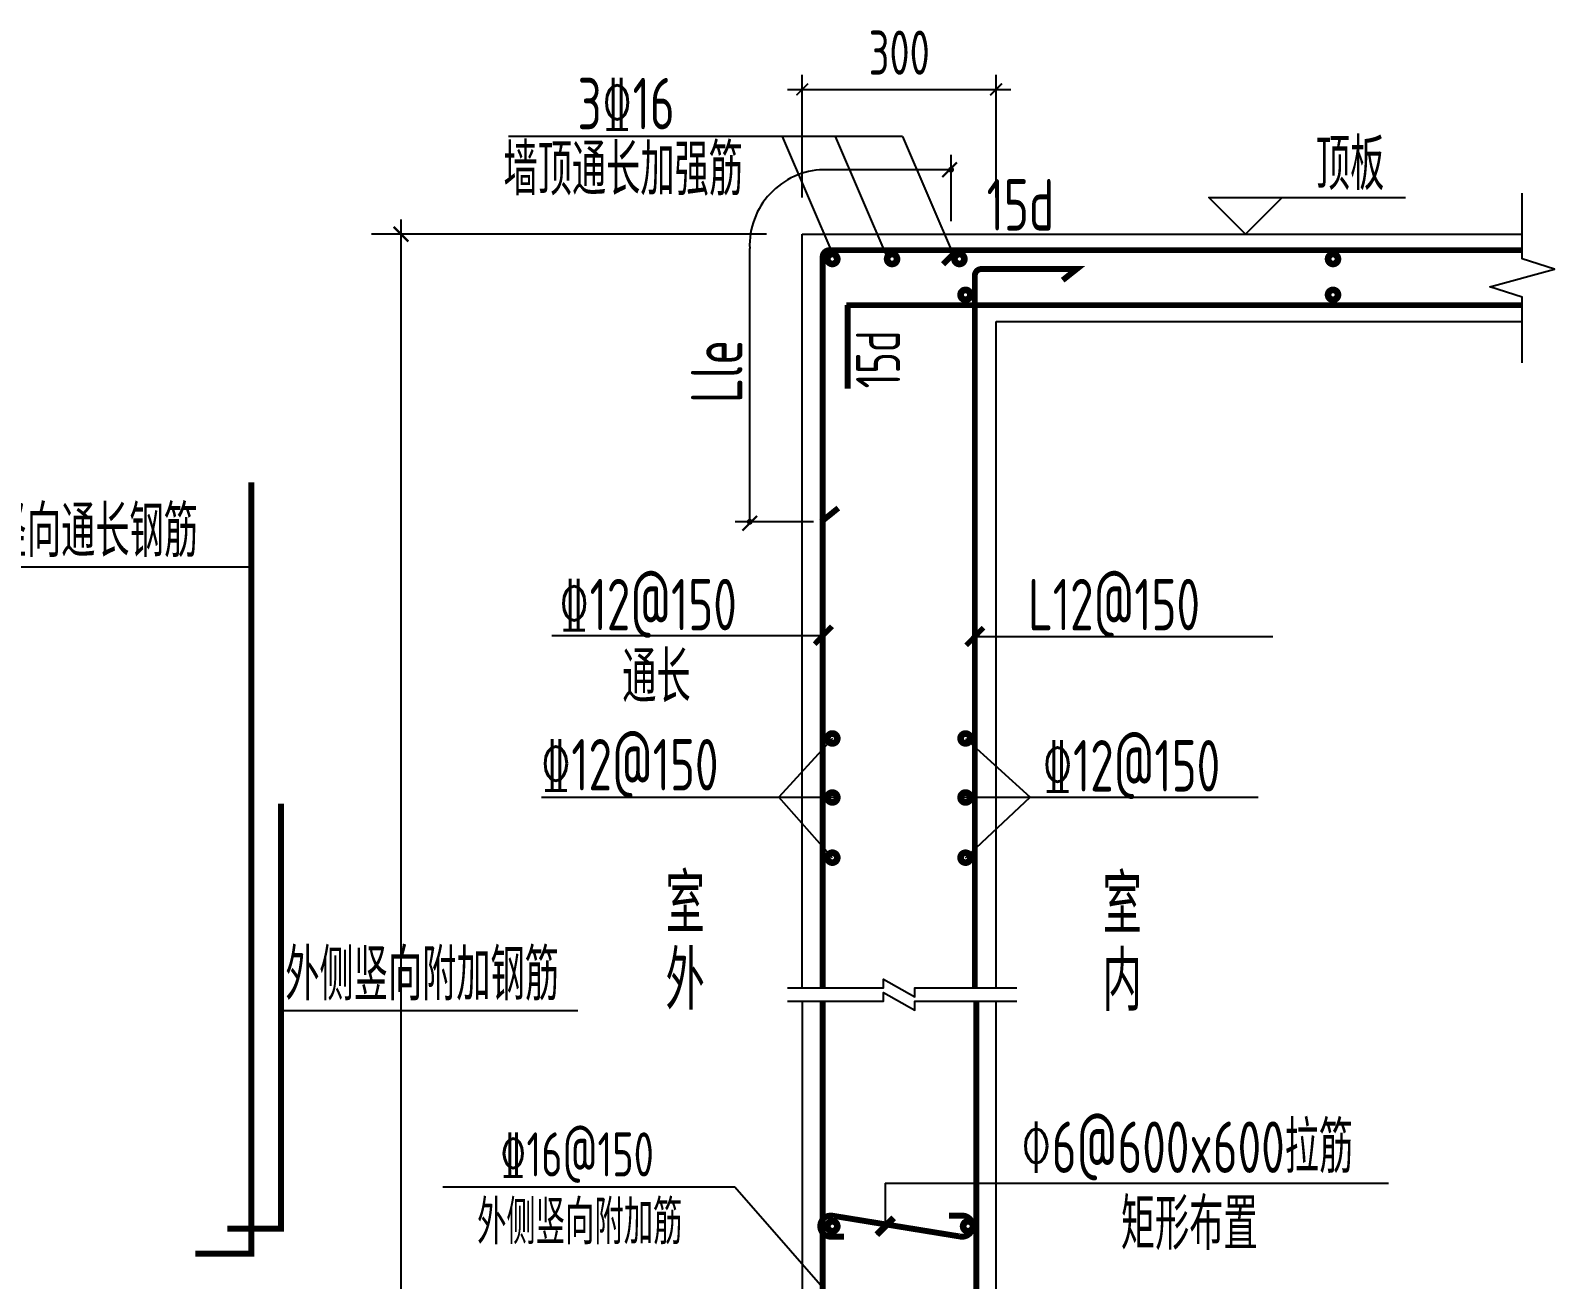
# Model space of a CAD drawing. Extents: x 826826 to 1642106, y -156213 to 399140.
# Drawn here: x 1173972 to 1184338, y 315321 to 323817 of the extents above; entities that cross this region are included whole.
import ezdxf

# ---------------------------------------------------------------- set-up
doc = ezdxf.new("R2010")
doc.units = 0
doc.header["$LTSCALE"] = 1000
doc.linetypes.add('CONTINOUS', pattern=[0])
doc.linetypes.add('DASHED', pattern=[0.75, 0.5, -0.25])
doc.layers.get('0').update_dxf_attribs({"linetype": 'CONTINUOUS'})
doc.layers.get('DEFPOINTS').update_dxf_attribs({"linetype": 'CONTINUOUS'})
for name, color, linetype in [('A-AXIS', 1, 'CONTINUOUS'), ('DIM', 2, 'CONTINUOUS'), ('REIN', 6, 'CONTINUOUS'), ('S-B板配筋号', 7, 'CONTINUOUS'), ('SBG', 7, 'CONTINUOUS'), ('THIN', 7, 'CONTINUOUS'), ('中粗1', 4, 'CONTINUOUS'), ('墙', 3, 'CONTINUOUS'), ('标注', 142, 'CONTINUOUS'), ('结构', 7, 'DASHED'), ('说明文字', 7, 'CONTINUOUS'), ('边构涂实_平_', 252, 'CONTINUOUS')]:
    doc.layers.add(name, color=color, linetype=linetype)
doc.styles.add('TSSD_DIMENSION', font='Tssdeng.shx', dxfattribs={"width": 0.7, "bigfont": 'tssdchn.shx'})
doc.styles.add('TSSD_REIN', font='tssdeng.shx', dxfattribs={"width": 0.7, "height": 300, "bigfont": 'tssdchn.shx'})
doc.dimstyles.new('TSSD_100_100$0', dxfattribs={"dimtxt": 300, "dimasz": 80, "dimexe": 100, "dimexo": 250, "dimgap": 100, "dimtad": 1, "dimdec": 0, "dimzin": 0, "dimdsep": 46, "dimtxsty": 'TSSD_DIMENSION', "dimblk": 'ARCHTICK', "dimcen": 0, "dimdle": 100, "dimclrd": 3, "dimclre": 3, "dimclrt": 7, "dimadec": 0, "dimazin": 0, "dimtfac": 1, "dimtdec": 0, "dimtix": 1, "dimtmove": 2, "dimatfit": 3, "dimldrblk": 'ARCHTICK', "dimfxl": 0, "dimtolj": 1, "dimtzin": 0, "dimarcsym": 0})
doc.dimstyles.new('XXB', dxfattribs={"dimtxt": 250, "dimasz": 100, "dimexe": 200, "dimexo": 250, "dimgap": 100, "dimtad": 1, "dimzin": 0, "dimdsep": 46, "dimtxsty": 'Standard', "dimblk": 'ARCHTICK', "dimcen": 0, "dimdle": 100, "dimclrd": 3, "dimclre": 3, "dimclrt": 7, "dimadec": 0, "dimazin": 0, "dimtfac": 1, "dimtix": 1, "dimtmove": 2, "dimatfit": 3, "dimldrblk": 'ARCHTICK', "dimfxl": 0, "dimtolj": 1, "dimtzin": 0, "dimarcsym": 0})

# ---------------------------------------------------------------- blocks, each defined once
blk = doc.blocks.new('_DOT')
at = {"color": 0, "linetype": 'ByBlock'}
blk.add_line((-0.5, 0), (-1, 0), dxfattribs=at)
at = {"color": 0, "linetype": 'ByBlock', "const_width": 0.5}
blk.add_lwpolyline([(-0.25, 0, 1), (0.25, 0, 1)], format="xyb", close=True, dxfattribs=at)
blk = doc.blocks.new('_ArchTick')
at = {"color": 0, "linetype": 'ByBlock', "const_width": 0.15}
blk.add_lwpolyline([(-0.5, -0.5), (0.5, 0.5)], dxfattribs=at)
blk = doc.blocks.new('*D2429')
at = {"layer": 'DEFPOINTS', "color": 0}
for p in [(-26558, -166259), (-23772, -166259), (-24536, -177428)]:
    blk.add_point(p, dxfattribs=at)
at = {"layer": 'DIM', "color": 0, "lineweight": -2}
blk.add_line((-26558, -177528), (-26558, -166159), dxfattribs=at)
at = {"layer": 'DIM', "color": 3, "lineweight": -2}
for p, q in [((-24072, -166259), (-26758, -166259)), ((-24836, -177428), (-26758, -177428))]:
    blk.add_line(p, q, dxfattribs=at)
at = {"layer": 'DIM', "color": 0, "lineweight": -2, "xscale": 100, "yscale": 100, "zscale": 100}
for p, rotation in [((-26558, -166259), 90), ((-26558, -177428), 270)]:
    blk.add_blockref('_ArchTick', p, dxfattribs=dict(at, rotation=rotation))
blk = doc.blocks.new('ArchTick')
at = {"color": 0, "linetype": 'ByBlock', "lineweight": -2, "const_width": 0.075}
blk.add_lwpolyline([(-0.25, -0.25), (0.25, 0.25)], dxfattribs=at)
blk = doc.blocks.new('*D2433')
at = {"layer": 'DEFPOINTS', "color": 0}
for p in [(-22510, -165274), (-23829, -166259), (-22510, -166259)]:
    blk.add_point(p, dxfattribs=at)
at = {"layer": '说明文字', "color": 3, "lineweight": -2}
for p, q in [((-23829, -166009), (-23829, -165174)), ((-22510, -166009), (-22510, -165174)), ((-23929, -165274), (-22410, -165274))]:
    blk.add_line(p, q, dxfattribs=at)
at = {"layer": '说明文字', "color": 3, "lineweight": -2, "xscale": 80, "yscale": 80, "zscale": 80, "rotation": 180}
blk.add_blockref('_ArchTick', (-23829, -165274), dxfattribs=at)
at = {"layer": '说明文字', "color": 3, "lineweight": -2, "xscale": 80, "yscale": 80, "zscale": 80}
blk.add_blockref('_ArchTick', (-22510, -165274), dxfattribs=at)
at = {"layer": '说明文字', "color": 7, "insert": (-23169, -165024), "char_height": 300, "attachment_point": 5, "style": 'TSSD_DIMENSION'}
blk.add_mtext('\\A1;300', dxfattribs=at)
blk = doc.blocks.new('20210729.23145802')
at = {"layer": 'A-AXIS', "color": 3}
for p, q in [((-22816.881, -166171.29), (-22816.881, -165719.965)), ((-22856.881, -165819.965), (-23685.122, -165819.965)), ((-24186.207, -168175.211), (-24186.207, -166356.955)), ((-23751.271, -168215.211), (-24286.207, -168215.211))]:
    blk.add_line(p, q, dxfattribs=at)
blk.add_arc((-23670.465, -166335.927), 516.17, 91.6271243, 182.3347516, dxfattribs=at)
at = {"layer": 'DIM', "const_width": 45}
blk.add_lwpolyline([(-23207.068, -172949.069), (-23321.619, -173063.621)], dxfattribs=at)
at = {"layer": 'REIN', "linetype": 'ByBlock', "const_width": 40}
for points in [[(-22870.43, -166463.275), (-22774.97, -166367.815), (-23644.758, -166367.815, 0.414213562), (-23689.758, -166412.815), (-23689.758, -171386.141)], [(-22654.858, -171386.141), (-22654.858, -166540.593, -0.414213562), (-22609.858, -166495.593), (-21961.676, -166495.593), (-22057.136, -166571.787)], [(-22831.498, -172934.345), (-22741.498, -172934.345, -1.135050994), (-22759.498, -173076.059), (-23616.443, -172936.631, 1.135050994), (-23634.443, -173078.345), (-23544.443, -173078.345)]]:
    blk.add_lwpolyline(points, format="xyb", dxfattribs=at)
at = {"layer": 'REIN', "linetype": 'ByBlock', "const_width": 67.2}
for points in [[(-23624.132, -166404.889, 1), (-23624.132, -166450.249, 1)], [(-23217.906, -166404.889, 1), (-23217.906, -166450.249, 1)], [(-22759.792, -166404.889, 1), (-22759.792, -166450.249, 1)], [(-20218.503, -166404.889, 1), (-20218.503, -166450.249, 1)], [(-22718.256, -166648.726, 1), (-22718.256, -166694.086, 1)], [(-20218.503, -166648.726, 1), (-20218.503, -166694.086, 1)], [(-23624.132, -169666.31, 1), (-23624.132, -169711.67, 1)], [(-22718.256, -169666.31, 1), (-22718.256, -169711.67, 1)], [(-23624.132, -170067.942, 1), (-23624.132, -170113.302, 1)], [(-22718.256, -170067.942, 1), (-22718.256, -170113.302, 1)], [(-23624.132, -170477.198, 1), (-23624.132, -170522.558, 1)], [(-22718.256, -170477.198, 1), (-22718.256, -170522.558, 1)], [(-23624.132, -172984.432, 1), (-23624.132, -173029.792, 1)], [(-22700.9, -172984.432, 1), (-22700.9, -173029.792, 1)]]:
    blk.add_lwpolyline(points, format="xyb", close=True, dxfattribs=at)
at = {"layer": 'REIN', "linetype": 'ByBlock', "const_width": 40}
for points in [[(-23448.934, -166367.815), (-18931.975, -166367.815)], [(-23529.21, -166741.245), (-18931.975, -166741.245)], [(-23520.067, -166741.245), (-23520.067, -167310.142)], [(-27575.675, -167946.211), (-27575.675, -168035.101), (-27575.675, -173193.69), (-27956.943, -173193.69)], [(-23699.758, -168215.211), (-23583.545, -168121.702)], [(-27374.516, -170132.853), (-27374.516, -170221.743), (-27374.516, -173023.164), (-27739.119, -173023.164)]]:
    blk.add_lwpolyline(points, dxfattribs=at)
at = {"layer": 'REIN', "elevation": 0}
for points in [[(-23689.758, -171476.141, 40, 40, 0), (-23689.758, -171653.922, 40, 40, 0), (-23689.758, -179392.906, 30, 30, 0), (-24013.098, -179392.906, 30, 30, 0)], [(-22644.858, -171476.141, 40, 40, 0), (-22644.858, -171743.143, 40, 40, 0), (-22644.858, -179379.352, 30, 30, 0), (-22294.39, -179379.352, 30, 30, 0)]]:
    blk.add_lwpolyline(points, format="xyseb", dxfattribs=at)
at = {"layer": 'SBG'}
blk.add_lwpolyline([(-20563.476, -166008.875), (-20813.476, -166258.875), (-21063.476, -166008.875), (-19725.853, -166008.875)], dxfattribs=at)
at = {"layer": 'THIN'}
blk.add_lwpolyline([(-18931.975, -167133.581), (-18931.975, -166686.228), (-19151.975, -166616.228), (-18711.975, -166496.228), (-18931.975, -166426.228), (-18931.975, -165978.875)], dxfattribs=at)
at = {"layer": '中粗1', "linetype": 'ByBlock'}
for p, q in [((-23829.328, -171386.141), (-23829.328, -166258.875)), ((-23829.328, -166258.875), (-18931.975, -166258.875)), ((-22509.564, -166853.581), (-18931.975, -166853.581)), ((-22509.564, -171386.141), (-22509.564, -166853.581)), ((-23829.328, -171476.141), (-23829.328, -177428.149)), ((-22509.847, -177428.149), (-22509.847, -171476.141))]:
    blk.add_line(p, q, dxfattribs=at)
at = {"layer": '墙'}
for p, q in [((-23624.132, -169688.99), (-23988.036, -170088.182)), ((-22718.256, -169688.99), (-22277.667, -170088.182)), ((-25602.098, -170088.182), (-23603.769, -170088.182)), ((-23624.132, -170499.878), (-23988.036, -170088.182)), ((-22726.858, -170088.182), (-20728.529, -170088.182)), ((-22718.256, -170499.878), (-22277.667, -170088.182))]:
    blk.add_line(p, q, dxfattribs=at)
at = {"layer": '标注', "linetype": 'CONTINOUS'}
for p, q in [((-23146.152, -165593.921), (-25827.682, -165593.921)), ((-23964.652, -165593.921), (-23607.529, -166428.917)), ((-23604.267, -165593.921), (-23247.143, -166428.917)), ((-23146.152, -165593.921), (-22789.029, -166428.917)), ((-27575.675, -168523.316), (-29935.281, -168523.316)), ((-23689.758, -168991.076), (-25532.668, -168991.076)), ((-22659.185, -168995.429), (-20628.293, -168995.429)), ((-27374.516, -171539.196), (-25355.558, -171539.196)), ((-26272.725, -172739.096), (-24286.656, -172739.096)), ((-24286.656, -172739.096), (-23512.619, -173623.912)), ((-23264.343, -172714.79), (-19840.302, -172714.79)), ((-23264.343, -172714.79), (-23264.343, -173006.345)), ((-23321.619, -173063.621), (-23207.068, -172949.069))]:
    blk.add_line(p, q, dxfattribs=at)
at = {"layer": '标注', "linetype": 'CONTINOUS', "const_width": 36}
for points in [[(-23744.229, -169047.068), (-23626.633, -168926.186)], [(-22713.656, -169055.87), (-22596.06, -168934.988)]]:
    blk.add_lwpolyline(points, dxfattribs=at)
at = {"layer": '结构', "linetype": 'CONTINOUS'}
for points in [[(-23929.321, -171386.141), (-23275.926, -171386.141), (-23275.926, -171326.141), (-23062.11, -171446.141), (-23062.11, -171386.141), (-22368.439, -171386.141)], [(-23929.321, -171476.141), (-23275.926, -171476.141), (-23275.926, -171416.141), (-23062.11, -171536.141), (-23062.11, -171476.141), (-22368.439, -171476.141)]]:
    blk.add_lwpolyline(points, dxfattribs=at)
at = {"layer": 'A-AXIS', "color": 3, "xscale": 40, "yscale": 40, "zscale": 40}
blk.add_blockref('_DOT', (-22816.881, -165819.965), dxfattribs=at)
at = {"layer": 'A-AXIS', "color": 3, "xscale": 40, "yscale": 40, "zscale": 40, "rotation": 270}
blk.add_blockref('_DOT', (-24186.207, -168215.211), dxfattribs=at)
at = {"layer": 'DIM', "xscale": 100, "yscale": 100, "zscale": 100, "rotation": 180}
for p in [(-22826.881, -165819.965), (-24186.207, -168225.211)]:
    blk.add_blockref('_ArchTick', p, dxfattribs=at)
at = {"layer": '标注', "color": 0, "linetype": 'CONTINOUS', "style": 'TSSD_DIMENSION', "width": 0.7}
blk.add_text('顶板', height=350, dxfattribs=at).set_placement((-20335.124, -165958.404))
at = {"layer": '说明文字', "color": 0, "style": 'TSSD_DIMENSION', "width": 0.7}
for s, height, p in [('3%%13216', 350, (-25357.162, -165545.628)), ('墙顶通长加强筋', 350, (-25861.047, -165994.543)), ('外侧竖向通长钢筋', 350, (-29801.159, -168455.159)), ('通长', 350, (-25053.528, -169445.862)), ('\x8412@150', 350, (-25609.576, -170042.754)), ('\x8412@150', 350, (-22197.102, -170049.771)), ('室', 400, (-24758.538, -171011.613)), ('室', 400, (-21785.961, -171017.544)), ('外侧竖向附加钢筋', 350, (-27345.298, -171471.039)), ('外', 400, (-24758.538, -171534.968)), ('内', 400, (-21785.961, -171540.899)), ('\x826@600x600拉筋', 350, (-22341.791, -172644.222)), ('外侧竖向附加筋', 300, (-26040.569, -173129.415)), ('矩形布置', 350, (-21661.768, -173167.484))]:
    blk.add_text(s, height=height, dxfattribs=at).set_placement(p)
at = {"layer": '说明文字', "style": 'TSSD_REIN', "width": 0.7}
blk.add_text('15d', height=350, dxfattribs=at).set_placement((-22574.395, -166234.249))
blk.add_text('15d', height=300, rotation=90, dxfattribs=at).set_placement((-23162.936, -167307.37))
at = {"layer": '说明文字', "color": 1, "style": 'TSSD_DIMENSION', "width": 0.7}
for s, height, p in [('%%13212@150', 350, (-25485.084, -168953.287)), ('L12@150', 350, (-22292.787, -168953.287)), ('%%13216@150', 300, (-25884.677, -172668.332))]:
    blk.add_text(s, height=height, dxfattribs=at).set_placement(p)
at = {"layer": '边构涂实_平_', "color": 0, "linetype": 'ByBlock', "style": 'TSSD_DIMENSION', "width": 0.7}
blk.add_text('Lle', height=350, rotation=90, dxfattribs=at).set_placement((-24236.207, -167406.596))
at = {"layer": 'DIM'}
dim = blk.add_linear_dim(base=(-26557.646, -166258.875, 0), p1=(-24536.099, -177428.149, 0), p2=(-23772.207, -166258.875, 0), angle=90, text='H', dimstyle='XXB', override={"dimtxt": 300, "dimexo": 300, "dimblk1": 'ARCHTICK', "dimblk2": 'ARCHTICK', "dimclrd": 0, "dimtmove": 2, "dimatfit": 3}, dxfattribs=at)
dim.commit()
dim.dimension.update_dxf_attribs({"geometry": '*D2429', "text_midpoint": (-26557.646, -171843.512, 0)})
at = {"layer": '说明文字', "color": 0}
dim = blk.add_linear_dim(base=(-22509.564, -165274.09, 0), p1=(-23829.328, -166258.875, 0), p2=(-22509.564, -166258.875, 0), text='300', dimstyle='TSSD_100_100$0', dxfattribs=at)
dim.commit()
dim.dimension.update_dxf_attribs({"geometry": '*D2433', "text_midpoint": (-23169.446, -165024.09, 0)})

msp = doc.modelspace()

# ---------------------------------------------------------------- block references
at = {"layer": 'S-B板配筋号'}
msp.add_blockref('20210729.23145802', (1203050.42, 488690.48), dxfattribs=at)

doc.saveas('drawing.dxf')
